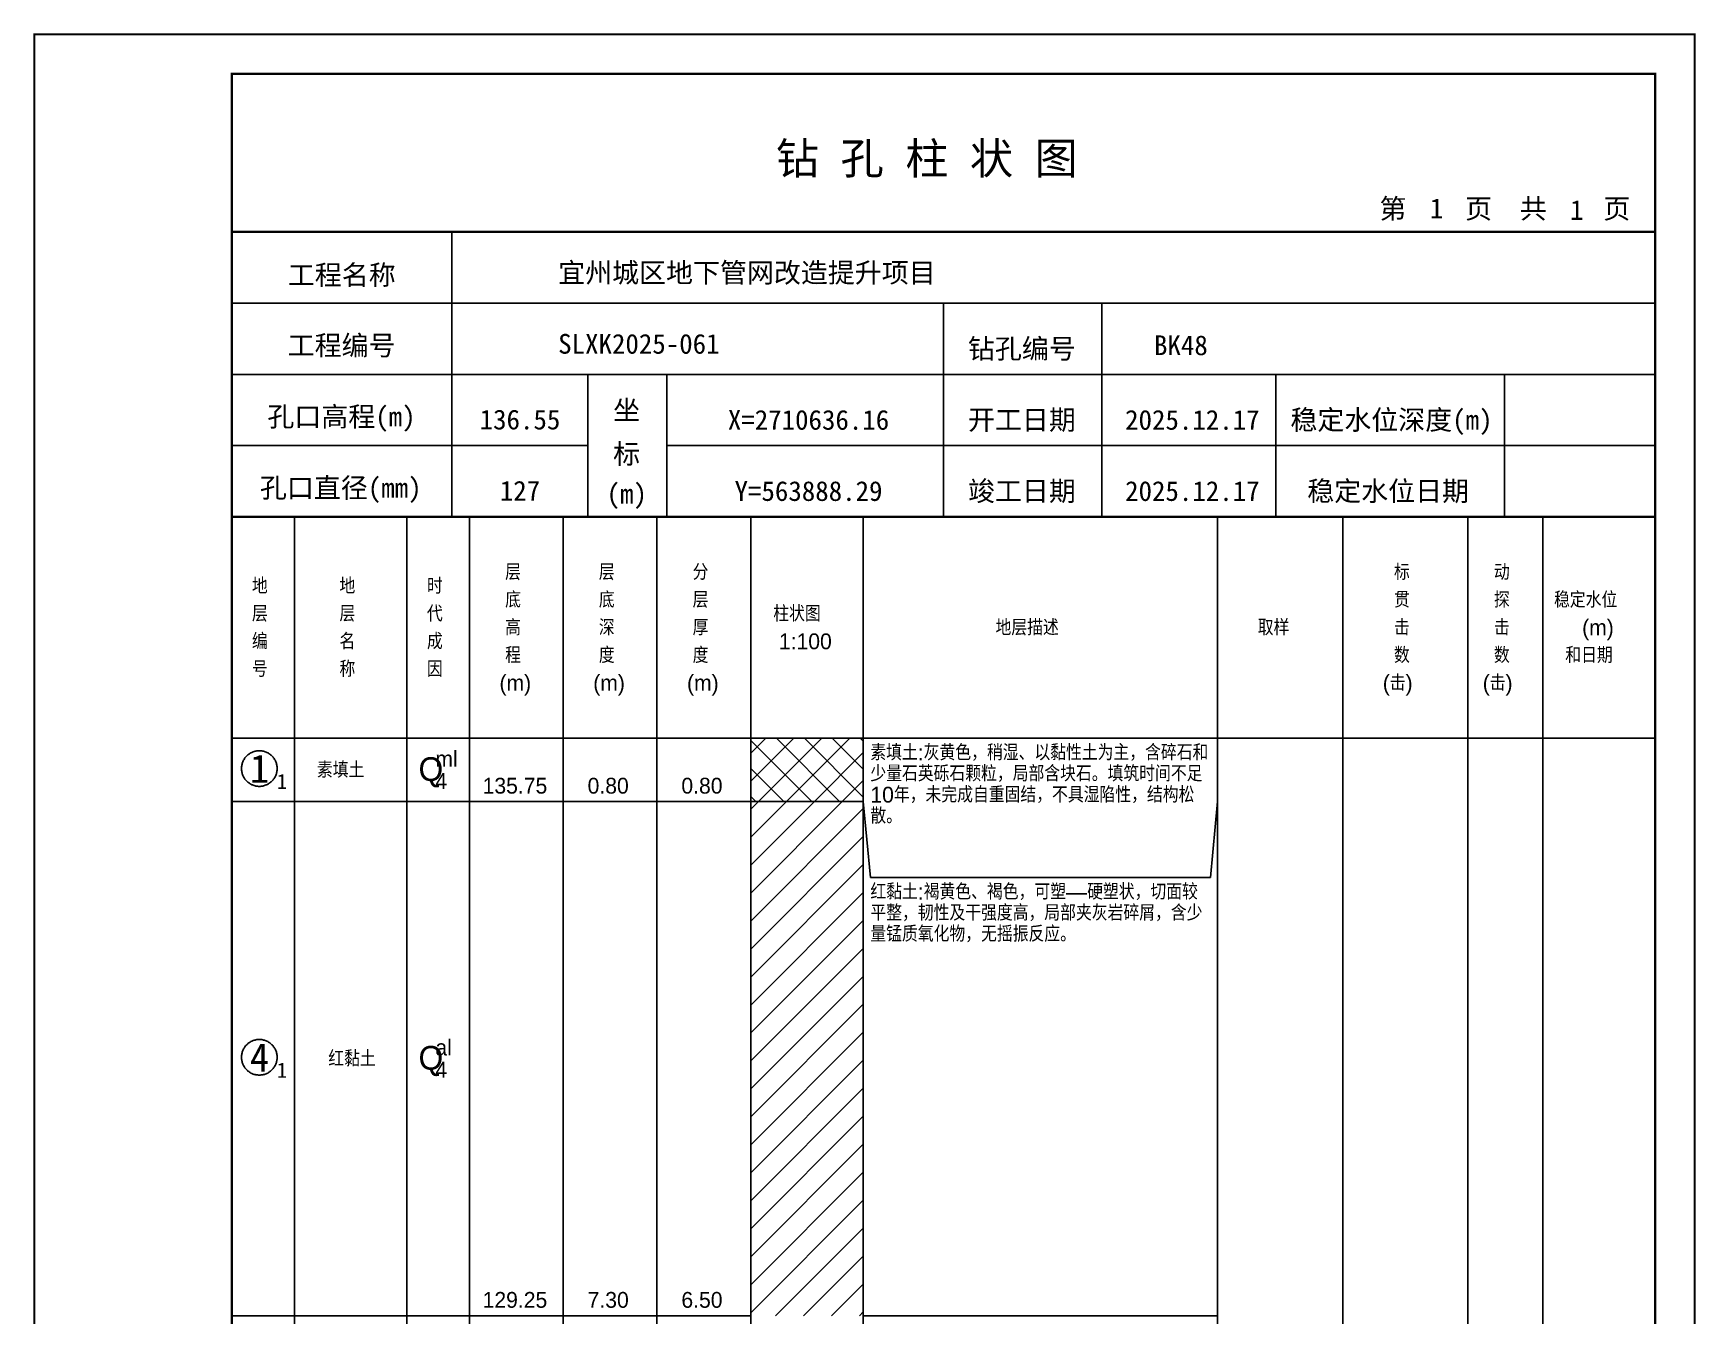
# Model space of a CAD drawing. Header units: millimetres. Extents: x 12489 to 89920, y 4630 to 4927.
# Drawn here: x 22829.3 to 23039.6, y 4764.7 to 4926.8 of the extents above; entities that cross this region are included whole.
import ezdxf
from ezdxf.enums import TextEntityAlignment as Align

# ---------------------------------------------------------------- set-up
doc = ezdxf.new("R2010")
doc.units = ezdxf.units.MM
doc.layers.add('ZZT_TC', color=7, linetype='Continuous')
doc.styles.add('成果图图块', font='', dxfattribs={"height": 2.5})
doc.styles.add('成果图模板', font='')
doc.styles.add('成果图模板标题', font='simhei.ttf')
doc.styles.add('成果图表体', font='Comfont.shx', dxfattribs={"height": 2, "bigfont": 'Hztxt12a.shx'})
doc.styles.get('成果图图块').set_extended_font_data('FangSong_GB2312')
doc.styles.get('成果图模板').set_extended_font_data('FangSong_GB2312')

# ---------------------------------------------------------------- blocks, each defined once
blk = doc.blocks.new('DCBH-1-1-1006', base_point=(0.3, -0.11))
at = {"layer": 'ZZT_TC', "color": 7}
blk.add_polyline3d([(-0.19, 2.31, 0), (-0.3, 2.31, 0), (-0.41, 2.3, 0), (-0.52, 2.29, 0), (-0.63, 2.27, 0), (-0.73, 2.24, 0), (-0.84, 2.21, 0), (-0.95, 2.18, 0), (-1.05, 2.14, 0), (-1.15, 2.09, 0), (-1.25, 2.04, 0), (-1.35, 1.99, 0), (-1.44, 1.93, 0), (-1.53, 1.87, 0), (-1.62, 1.8, 0), (-1.7, 1.73, 0), (-1.78, 1.65, 0), (-1.86, 1.57, 0), (-1.93, 1.49, 0), (-2, 1.4, 0), (-2.06, 1.31, 0), (-2.12, 1.22, 0), (-2.17, 1.12, 0), (-2.22, 1.02, 0), (-2.27, 0.92, 0), (-2.31, 0.82, 0), (-2.34, 0.71, 0), (-2.37, 0.61, 0), (-2.4, 0.5, 0), (-2.41, 0.39, 0), (-2.43, 0.28, 0), (-2.44, 0.17, 0), (-2.44, 0.06, 0), (-2.44, -0.05, 0), (-2.43, -0.16, 0), (-2.41, -0.27, 0), (-2.4, -0.38, 0), (-2.37, -0.49, 0), (-2.34, -0.6, 0), (-2.31, -0.7, 0), (-2.27, -0.8, 0), (-2.22, -0.9, 0), (-2.17, -1, 0), (-2.12, -1.1, 0), (-2.06, -1.19, 0), (-2, -1.28, 0), (-1.93, -1.37, 0), (-1.86, -1.45, 0), (-1.78, -1.53, 0), (-1.7, -1.61, 0), (-1.62, -1.68, 0), (-1.53, -1.75, 0), (-1.44, -1.81, 0), (-1.35, -1.87, 0), (-1.25, -1.93, 0), (-1.15, -1.98, 0), (-1.05, -2.02, 0), (-0.95, -2.06, 0), (-0.84, -2.1, 0), (-0.73, -2.13, 0), (-0.63, -2.15, 0), (-0.52, -2.17, 0), (-0.41, -2.18, 0), (-0.3, -2.19, 0), (-0.19, -2.19, 0), (-0.08, -2.19, 0), (0.03, -2.18, 0), (0.14, -2.17, 0), (0.25, -2.15, 0), (0.36, -2.13, 0), (0.47, -2.1, 0), (0.57, -2.06, 0), (0.67, -2.02, 0), (0.77, -1.98, 0), (0.87, -1.93, 0), (0.97, -1.87, 0), (1.06, -1.81, 0), (1.15, -1.75, 0), (1.24, -1.68, 0), (1.32, -1.61, 0), (1.4, -1.53, 0), (1.48, -1.45, 0), (1.55, -1.37, 0), (1.62, -1.28, 0), (1.68, -1.19, 0), (1.74, -1.1, 0), (1.8, -1, 0), (1.85, -0.9, 0), (1.89, -0.8, 0), (1.93, -0.7, 0), (1.97, -0.6, 0), (2, -0.49, 0), (2.02, -0.38, 0), (2.04, -0.27, 0), (2.05, -0.16, 0), (2.06, -0.05, 0), (2.06, 0.06, 0), (2.06, 0.17, 0), (2.05, 0.28, 0), (2.04, 0.39, 0), (2.02, 0.5, 0), (2, 0.61, 0), (1.97, 0.71, 0), (1.93, 0.82, 0), (1.89, 0.92, 0), (1.85, 1.02, 0), (1.8, 1.12, 0), (1.74, 1.22, 0), (1.68, 1.31, 0), (1.62, 1.4, 0), (1.55, 1.49, 0), (1.48, 1.57, 0), (1.4, 1.65, 0), (1.32, 1.73, 0), (1.24, 1.8, 0), (1.15, 1.87, 0), (1.06, 1.93, 0), (0.97, 1.99, 0), (0.87, 2.04, 0), (0.77, 2.09, 0), (0.67, 2.14, 0), (0.57, 2.18, 0), (0.47, 2.21, 0), (0.36, 2.24, 0), (0.25, 2.27, 0), (0.14, 2.29, 0), (0.03, 2.3, 0), (-0.08, 2.31, 0), (-0.19, 2.31, 0)], dxfattribs=at)
at = {"style": '成果图图块'}
blk.add_text('1', height=3.57, dxfattribs=at).set_placement((-0.16, -1.74), align=Align.CENTER)
blk.add_text('1', height=1.91, dxfattribs=at).set_placement((2.03, -2.53))
blk = doc.blocks.new('DCBH-1-1-1007', base_point=(0.3, -0.11))
at = {"layer": 'ZZT_TC', "color": 7}
blk.add_polyline3d([(-0.19, 2.31, 0), (-0.3, 2.31, 0), (-0.41, 2.3, 0), (-0.52, 2.29, 0), (-0.63, 2.27, 0), (-0.73, 2.24, 0), (-0.84, 2.21, 0), (-0.95, 2.18, 0), (-1.05, 2.14, 0), (-1.15, 2.09, 0), (-1.25, 2.04, 0), (-1.35, 1.99, 0), (-1.44, 1.93, 0), (-1.53, 1.87, 0), (-1.62, 1.8, 0), (-1.7, 1.73, 0), (-1.78, 1.65, 0), (-1.86, 1.57, 0), (-1.93, 1.49, 0), (-2, 1.4, 0), (-2.06, 1.31, 0), (-2.12, 1.22, 0), (-2.17, 1.12, 0), (-2.22, 1.02, 0), (-2.27, 0.92, 0), (-2.31, 0.82, 0), (-2.34, 0.71, 0), (-2.37, 0.61, 0), (-2.4, 0.5, 0), (-2.41, 0.39, 0), (-2.43, 0.28, 0), (-2.44, 0.17, 0), (-2.44, 0.06, 0), (-2.44, -0.05, 0), (-2.43, -0.16, 0), (-2.41, -0.27, 0), (-2.4, -0.38, 0), (-2.37, -0.49, 0), (-2.34, -0.6, 0), (-2.31, -0.7, 0), (-2.27, -0.8, 0), (-2.22, -0.9, 0), (-2.17, -1, 0), (-2.12, -1.1, 0), (-2.06, -1.19, 0), (-2, -1.28, 0), (-1.93, -1.37, 0), (-1.86, -1.45, 0), (-1.78, -1.53, 0), (-1.7, -1.61, 0), (-1.62, -1.68, 0), (-1.53, -1.75, 0), (-1.44, -1.81, 0), (-1.35, -1.87, 0), (-1.25, -1.93, 0), (-1.15, -1.98, 0), (-1.05, -2.02, 0), (-0.95, -2.06, 0), (-0.84, -2.1, 0), (-0.73, -2.13, 0), (-0.63, -2.15, 0), (-0.52, -2.17, 0), (-0.41, -2.18, 0), (-0.3, -2.19, 0), (-0.19, -2.19, 0), (-0.08, -2.19, 0), (0.03, -2.18, 0), (0.14, -2.17, 0), (0.25, -2.15, 0), (0.36, -2.13, 0), (0.47, -2.1, 0), (0.57, -2.06, 0), (0.67, -2.02, 0), (0.77, -1.98, 0), (0.87, -1.93, 0), (0.97, -1.87, 0), (1.06, -1.81, 0), (1.15, -1.75, 0), (1.24, -1.68, 0), (1.32, -1.61, 0), (1.4, -1.53, 0), (1.48, -1.45, 0), (1.55, -1.37, 0), (1.62, -1.28, 0), (1.68, -1.19, 0), (1.74, -1.1, 0), (1.8, -1, 0), (1.85, -0.9, 0), (1.89, -0.8, 0), (1.93, -0.7, 0), (1.97, -0.6, 0), (2, -0.49, 0), (2.02, -0.38, 0), (2.04, -0.27, 0), (2.05, -0.16, 0), (2.06, -0.05, 0), (2.06, 0.06, 0), (2.06, 0.17, 0), (2.05, 0.28, 0), (2.04, 0.39, 0), (2.02, 0.5, 0), (2, 0.61, 0), (1.97, 0.71, 0), (1.93, 0.82, 0), (1.89, 0.92, 0), (1.85, 1.02, 0), (1.8, 1.12, 0), (1.74, 1.22, 0), (1.68, 1.31, 0), (1.62, 1.4, 0), (1.55, 1.49, 0), (1.48, 1.57, 0), (1.4, 1.65, 0), (1.32, 1.73, 0), (1.24, 1.8, 0), (1.15, 1.87, 0), (1.06, 1.93, 0), (0.97, 1.99, 0), (0.87, 2.04, 0), (0.77, 2.09, 0), (0.67, 2.14, 0), (0.57, 2.18, 0), (0.47, 2.21, 0), (0.36, 2.24, 0), (0.25, 2.27, 0), (0.14, 2.29, 0), (0.03, 2.3, 0), (-0.08, 2.31, 0), (-0.19, 2.31, 0)], dxfattribs=at)
at = {"style": '成果图图块'}
blk.add_text('4', height=3.57, dxfattribs=at).set_placement((-0.16, -1.74), align=Align.CENTER)
blk.add_text('1', height=1.91, dxfattribs=at).set_placement((2.03, -2.53))
blk = doc.blocks.new('钻孔柱状图路桥昇龙制图梁世成校核莫家里.dwg48', base_point=(25, 236))
for p, q in [((52.82, 236), (52.82, 272)), ((25, 263), (205, 263)), ((115, 236), (115, 263)), ((135, 236), (135, 263)), ((25, 254), (205, 254)), ((70, 236), (70, 254)), ((80, 236), (80, 254)), ((157, 236), (157, 254)), ((185.95, 236), (185.95, 254)), ((25, 245), (70, 245)), ((80, 245), (205, 245))]:
    blk.add_line(p, q)
for points, const_width in [([(0, 0), (210, 0), (210, 297), (0, 297)], 0.25), ([(25, 5), (205, 5), (205, 292), (25, 292)], 0.3)]:
    blk.add_lwpolyline(points, close=True, dxfattribs=dict(const_width=const_width))
at = {"const_width": 0.3}
for points in [[(25, 272), (205, 272)], [(25, 236), (205, 236)]]:
    blk.add_lwpolyline(points, dxfattribs=at)
for s, height, style, p in [('钻 孔 柱 状 图', 4, '成果图模板标题', (93.8, 279.31)), ('第', 2.5, '成果图模板', (170.12, 273.7)), ('页', 2.5, '成果图模板', (180.96, 273.7)), ('共', 2.5, '成果图模板', (187.88, 273.7)), ('页', 2.5, '成果图模板', (198.44, 273.7)), ('工程名称', 2.5, '成果图模板', (32.07, 265.32)), ('宜州城区地下管网改造提升项目', 2.5, '成果图模板', (66.26, 265.61)), ('工程编号', 2.5, '成果图模板', (32.05, 256.41)), ('SLXK2025-061', 2.5, '成果图模板', (66.26, 256.61)), ('钻孔编号', 2.5, '成果图模板', (118.08, 256)), ('BK48', 2.5, '成果图模板', (141.61, 256.43)), ('孔口高程(m)', 2.5, '成果图模板', (29.48, 247.41)), ('坐', 2.5, '成果图模板', (73.21, 248.24)), ('开工日期', 2.5, '成果图模板', (118.08, 247)), ('稳定水位深度(m)', 2.5, '成果图模板', (158.86, 247)), ('标', 2.5, '成果图模板', (73.21, 242.7)), ('孔口直径(mm)', 2.5, '成果图模板', (28.54, 238.41)), ('(m) ', 2.5, '成果图模板', (72.38, 237.65)), ('竣工日期', 2.5, '成果图模板', (118.08, 238)), ('稳定水位日期', 2.5, '成果图模板', (160.99, 238))]:
    blk.add_text(s, height=height, dxfattribs=dict(style=style)).set_placement(p)
at = {"style": '成果图模板'}
for s, p in [('1', (177.35, 273.74)), ('1', (195.08, 273.53)), ('136.55', (61.43, 247.04)), ('X=2710636.16', (97.92, 247)), ('2025.12.17', (146.46, 247)), ('127', (61.43, 238.04)), ('Y=563888.29', (97.92, 238)), ('2025.12.17', (146.46, 238))]:
    blk.add_text(s, height=2.5, dxfattribs=at).set_placement(p, align=Align.CENTER)

msp = doc.modelspace()

# ---------------------------------------------------------------- hatches: boundary and pattern name
at = {"linetype": 'Continuous'}
h = msp.add_hatch(dxfattribs=at)
h.set_pattern_fill('GKSTT', scale=0.5, style=0, pattern_type=2)
h.set_pattern_definition([(45, (0, 0), (-1.76776695, 1.76776695), []), (135, (0, 0), (-1.76776695, -1.76776695), [])])
h.paths.add_polyline_path([(22920.06, 4829.71), (22934.29, 4829.71), (22934.29, 4837.71), (22920.06, 4837.71)])
h = msp.add_hatch(dxfattribs=at)
h.set_pattern_fill('GKNXT', scale=0.5, style=0, pattern_type=2)
h.set_pattern_definition([(45, (0, 0), (-1.76776695, 1.76776695), [])])
h.paths.add_polyline_path([(22920.06, 4764.71), (22934.29, 4764.71), (22934.29, 4829.71), (22920.06, 4829.71)])

# ---------------------------------------------------------------- linework, layer by layer
at = {"color": 0}
for p, q in [((22854.45, 4837.71), (22862.35, 4837.71)), ((22854.45, 4829.71), (22854.45, 4837.71)), ((22862.35, 4829.71), (22862.35, 4837.71)), ((22854.45, 4829.71), (22862.35, 4829.71)), ((22854.45, 4829.71), (22862.35, 4829.71)), ((22854.45, 4764.71), (22854.45, 4829.71)), ((22862.35, 4764.71), (22862.35, 4829.71)), ((22854.45, 4764.71), (22862.35, 4764.71))]:
    msp.add_line(p, q, dxfattribs=at)
for points in [[(22854.45, 4865.71), (22862.35, 4865.71)], [(22854.45, 4837.71), (22854.45, 4865.71)], [(22862.35, 4837.71), (22862.35, 4865.71)], [(22862.35, 4865.71), (22876.58, 4865.71)], [(22862.35, 4837.71), (22862.35, 4865.71)], [(22876.58, 4837.71), (22876.58, 4865.71)], [(22876.58, 4865.71), (22884.49, 4865.71)], [(22876.58, 4837.71), (22876.58, 4865.71)], [(22884.49, 4837.71), (22884.49, 4865.71)], [(22884.49, 4865.71), (22896.35, 4865.71)], [(22884.49, 4837.71), (22884.49, 4865.71)], [(22896.35, 4837.71), (22896.35, 4865.71)], [(22896.35, 4865.71), (22908.2, 4865.71)], [(22896.35, 4837.71), (22896.35, 4865.71)], [(22908.2, 4837.71), (22908.2, 4865.71)], [(22908.2, 4865.71), (22920.06, 4865.71)], [(22908.2, 4837.71), (22908.2, 4865.71)], [(22920.06, 4837.71), (22920.06, 4865.71)], [(22920.06, 4865.71), (22934.29, 4865.71)], [(22920.06, 4837.71), (22920.06, 4865.71)], [(22934.29, 4837.71), (22934.29, 4865.71)], [(22934.29, 4865.71), (22979.11, 4865.71)], [(22934.29, 4837.71), (22934.29, 4865.71)], [(22979.11, 4837.71), (22979.11, 4865.71)], [(22979.11, 4865.71), (22994.92, 4865.71)], [(22979.11, 4837.71), (22979.11, 4865.71)], [(22994.92, 4837.71), (22994.92, 4865.71)], [(22994.92, 4865.71), (23010.73, 4865.71)], [(22994.92, 4837.71), (22994.92, 4865.71)], [(23010.73, 4837.71), (23010.73, 4865.71)], [(23010.73, 4865.71), (23020.22, 4865.71)], [(23010.73, 4837.71), (23010.73, 4865.71)], [(23020.22, 4837.71), (23020.22, 4865.71)], [(23020.22, 4865.71), (23034.45, 4865.71)], [(23020.22, 4837.71), (23020.22, 4865.71)], [(23034.45, 4837.71), (23034.45, 4865.71)], [(22854.45, 4837.71), (22862.35, 4837.71)], [(22854.45, 4643.71), (22854.45, 4837.71)], [(22854.45, 4837.71), (22862.35, 4837.71)], [(22862.35, 4643.71), (22862.35, 4837.71)], [(22862.35, 4837.71), (22876.58, 4837.71)], [(22862.35, 4643.71), (22862.35, 4837.71)], [(22862.35, 4837.71), (22876.58, 4837.71)], [(22862.35, 4837.71), (22876.58, 4837.71)], [(22862.35, 4829.71), (22862.35, 4837.71)], [(22876.58, 4643.71), (22876.58, 4837.71)], [(22876.58, 4829.71), (22876.58, 4837.71)], [(22876.58, 4837.71), (22884.49, 4837.71)], [(22876.58, 4643.71), (22876.58, 4837.71)], [(22876.58, 4837.71), (22884.49, 4837.71)], [(22876.58, 4837.71), (22884.49, 4837.71)], [(22876.58, 4829.71), (22876.58, 4837.71)], [(22884.49, 4643.71), (22884.49, 4837.71)], [(22884.49, 4829.71), (22884.49, 4837.71)], [(22884.49, 4837.71), (22896.35, 4837.71)], [(22884.49, 4643.71), (22884.49, 4837.71)], [(22884.49, 4837.71), (22896.35, 4837.71)], [(22884.49, 4837.71), (22896.35, 4837.71)], [(22884.49, 4829.71), (22884.49, 4837.71)], [(22896.35, 4643.71), (22896.35, 4837.71)], [(22896.35, 4829.71), (22896.35, 4837.71)], [(22896.35, 4837.71), (22908.2, 4837.71)], [(22896.35, 4643.71), (22896.35, 4837.71)], [(22896.35, 4837.71), (22908.2, 4837.71)], [(22896.35, 4837.71), (22908.2, 4837.71)], [(22896.35, 4829.71), (22896.35, 4837.71)], [(22908.2, 4643.71), (22908.2, 4837.71)], [(22908.2, 4829.71), (22908.2, 4837.71)], [(22908.2, 4837.71), (22920.06, 4837.71)], [(22908.2, 4643.71), (22908.2, 4837.71)], [(22908.2, 4837.71), (22920.06, 4837.71)], [(22908.2, 4837.71), (22920.06, 4837.71)], [(22908.2, 4829.71), (22908.2, 4837.71)], [(22920.06, 4643.71), (22920.06, 4837.71)], [(22920.06, 4829.71), (22920.06, 4837.71)], [(22920.06, 4837.71), (22934.29, 4837.71)], [(22920.06, 4643.71), (22920.06, 4837.71)], [(22920.06, 4837.71), (22934.29, 4837.71)], [(22934.29, 4643.71), (22934.29, 4837.71)], [(22934.29, 4837.71), (22979.11, 4837.71)], [(22934.29, 4643.71), (22934.29, 4837.71)], [(22934.29, 4837.71), (22979.11, 4837.71)], [(22934.29, 4829.71), (22934.29, 4837.71)], [(22979.11, 4643.71), (22979.11, 4837.71)], [(22979.11, 4829.71), (22979.11, 4837.71)], [(22979.11, 4837.71), (22994.92, 4837.71)], [(22979.11, 4643.71), (22979.11, 4837.71)], [(22979.11, 4837.71), (22994.92, 4837.71)], [(22994.92, 4643.71), (22994.92, 4837.71)], [(22994.92, 4837.71), (23010.73, 4837.71)], [(22994.92, 4643.71), (22994.92, 4837.71)], [(22994.92, 4837.71), (23010.73, 4837.71)], [(23010.73, 4643.71), (23010.73, 4837.71)], [(23010.73, 4837.71), (23020.22, 4837.71)], [(23010.73, 4643.71), (23010.73, 4837.71)], [(23010.73, 4837.71), (23020.22, 4837.71)], [(23020.22, 4643.71), (23020.22, 4837.71)], [(23020.22, 4837.71), (23034.45, 4837.71)], [(23020.22, 4643.71), (23020.22, 4837.71)], [(23020.22, 4837.71), (23034.45, 4837.71)], [(23034.45, 4643.71), (23034.45, 4837.71)], [(22862.35, 4829.71), (22876.58, 4829.71)], [(22862.35, 4829.71), (22876.58, 4829.71)], [(22862.35, 4764.71), (22862.35, 4829.71)], [(22876.58, 4764.71), (22876.58, 4829.71)], [(22876.58, 4829.71), (22884.49, 4829.71)], [(22876.58, 4829.71), (22884.49, 4829.71)], [(22876.58, 4764.71), (22876.58, 4829.71)], [(22884.49, 4764.71), (22884.49, 4829.71)], [(22884.49, 4829.71), (22896.35, 4829.71)], [(22884.49, 4829.71), (22896.35, 4829.71)], [(22884.49, 4764.71), (22884.49, 4829.71)], [(22896.35, 4764.71), (22896.35, 4829.71)], [(22896.35, 4829.71), (22908.2, 4829.71)], [(22896.35, 4829.71), (22908.2, 4829.71)], [(22896.35, 4764.71), (22896.35, 4829.71)], [(22908.2, 4764.71), (22908.2, 4829.71)], [(22908.2, 4829.71), (22920.06, 4829.71)], [(22908.2, 4829.71), (22920.06, 4829.71)], [(22908.2, 4764.71), (22908.2, 4829.71)], [(22920.06, 4764.71), (22920.06, 4829.71)], [(22934.29, 4829.71), (22935.19, 4820.11)], [(22934.29, 4764.71), (22934.29, 4829.71)], [(22978.22, 4820.11), (22979.11, 4829.71)], [(22979.11, 4764.71), (22979.11, 4829.71)], [(22935.19, 4820.11), (22978.22, 4820.11)], [(22862.35, 4764.71), (22876.58, 4764.71)], [(22876.58, 4764.71), (22884.49, 4764.71)], [(22884.49, 4764.71), (22896.35, 4764.71)], [(22896.35, 4764.71), (22908.2, 4764.71)], [(22908.2, 4764.71), (22920.06, 4764.71)], [(22934.29, 4764.71), (22979.11, 4764.71)]]:
    msp.add_lwpolyline(points, dxfattribs=at)
at = {"color": 7, "flags": 128}
msp.add_lwpolyline([(22920.06, 4829.71), (22934.29, 4829.71)], dxfattribs=at)

# ---------------------------------------------------------------- block references
for name, p in [('钻孔柱状图路桥昇龙制图梁世成校核莫家里.dwg48', (22854.45, 4865.71)), ('DCBH-1-1-1006', (22858.4, 4833.71)), ('DCBH-1-1-1007', (22858.4, 4797.21))]:
    msp.add_blockref(name, p)

# ---------------------------------------------------------------- texts
at = {"color": 0, "style": '成果图表体'}
for s, height, p in [('层', 2, (22889, 4857.71)), ('层', 2, (22900.85, 4857.71)), ('分', 2, (22912.71, 4857.71)), ('标', 2, (23001.41, 4857.71)), ('动', 2, (23014.05, 4857.71)), ('地', 2, (22856.98, 4855.96)), ('地', 2, (22868.05, 4855.96)), ('时', 2, (22879.11, 4855.96)), ('底', 2, (22889, 4854.21)), ('底', 2, (22900.85, 4854.21)), ('层', 2, (22912.71, 4854.21)), ('贯', 2, (23001.41, 4854.21)), ('探', 2, (23014.05, 4854.21)), ('稳定水位', 2, (23021.65, 4854.21)), ('层', 2, (22856.98, 4852.46)), ('层', 2, (22868.05, 4852.46)), ('代', 2, (22879.11, 4852.46)), ('高', 2, (22889, 4850.71)), ('深', 2, (22900.85, 4850.71)), ('厚', 2, (22912.71, 4850.71)), ('柱状图', 2, (22922.91, 4852.46)), ('地层描述', 2, (22951.02, 4850.71)), ('取样', 2, (22984.18, 4850.71)), ('击', 2, (23001.41, 4850.71)), ('击', 2, (23014.05, 4850.71)), ('(m)', 2, (23025.2, 4850.71)), ('编', 2, (22856.98, 4848.96)), ('名', 2, (22868.05, 4848.96)), ('成', 2, (22879.11, 4848.96)), ('1:100', 2, (22923.62, 4848.96)), ('程', 2, (22889, 4847.21)), ('度', 2, (22900.85, 4847.21)), ('度', 2, (22912.71, 4847.21)), ('数', 2, (23001.41, 4847.21)), ('数', 2, (23014.05, 4847.21)), ('和日期', 2, (23023.07, 4847.21)), ('号', 2, (22856.98, 4845.46)), ('称', 2, (22868.05, 4845.46)), ('因', 2, (22879.11, 4845.46)), ('(m)', 2, (22888.28, 4843.71)), ('(m)', 2, (22900.14, 4843.71)), ('(m)', 2, (22912, 4843.71)), ('(击)', 2, (22999.99, 4843.71)), ('(击)', 2, (23012.63, 4843.71)), ('ml', 2, (22880.18, 4834.11)), ('素填土', 2, (22865.2, 4832.71)), ('Q', 3, (22878.05, 4832.31)), ('4', 2, (22880.18, 4831.31)), ('135.75', 2, (22886.15, 4830.71)), ('0.80', 2, (22899.43, 4830.71)), ('0.80', 2, (22911.29, 4830.71)), ('红黏土', 2, (22866.63, 4796.21)), ('Q', 3, (22878.05, 4795.81)), ('al', 2, (22880.18, 4797.61)), ('4', 2, (22880.18, 4794.81)), ('129.25', 2, (22886.15, 4765.71)), ('7.30', 2, (22899.43, 4765.71)), ('6.50', 2, (22911.29, 4765.71))]:
    msp.add_text(s, height=height, dxfattribs=at).set_placement(p)
at = {"color": 0, "char_height": 2, "width": 43.0292, "attachment_point": 1, "line_spacing_factor": 0.8, "style": '成果图表体'}
for s, insert in [('素填土:灰黄色，稍湿、以黏性土为主，含碎石和少量石英砾石颗粒，局部含块石。填筑时间不足10年，未完成自重固结，不具湿陷性，结构松散。', (22935.19, 4836.91)), ('红黏土:褐黄色、褐色，可塑—硬塑状，切面较平整，韧性及干强度高，局部夹灰岩碎屑，含少量锰质氧化物，无摇振反应。', (22935.19, 4819.31))]:
    msp.add_mtext(s, dxfattribs=dict(at, insert=insert))

doc.saveas('drawing.dxf')
